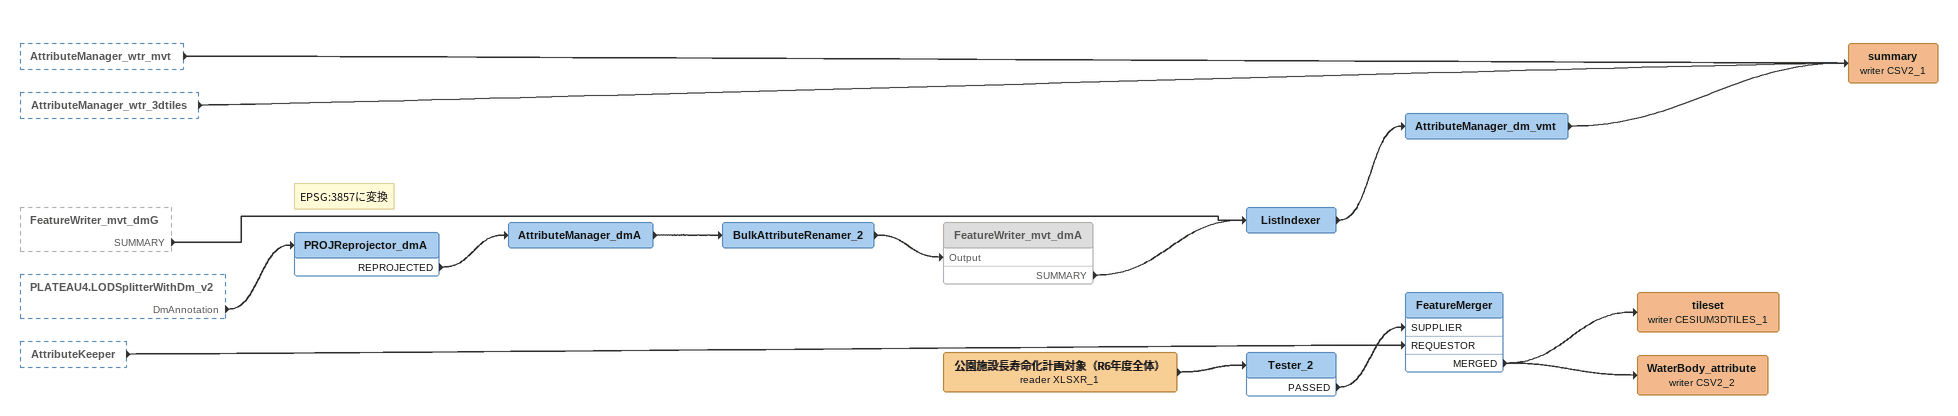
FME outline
AttributeManager_wtr_mvt [outside]
    -> summary (writer CSV2_1)
AttributeManager_wtr_3dtiles [outside]
    -> summary (writer CSV2_1)
FeatureWriter_mvt_dmG [outside]
    SUMMARY -> ListIndexer
PLATEAU4.LODSplitterWithDm_v2 [outside]
    DmAnnotation -> PROJReprojector_dmA
AttributeKeeper [outside]
    -> FeatureMerger [REQUESTOR]
Note: EPSG:3857に変換
PROJReprojector_dmA
    REPROJECTED -> AttributeManager_dmA
AttributeManager_dmA
    -> BulkAttributeRenamer_2
BulkAttributeRenamer_2
    -> FeatureWriter_mvt_dmA [Output]
FeatureWriter_mvt_dmA [off]
    SUMMARY -> ListIndexer
ListIndexer
    -> AttributeManager_dm_vmt
AttributeManager_dm_vmt
    -> summary (writer CSV2_1)
summary (writer CSV2_1)
公園施設長寿命化計画対象（R6年度全体） (reader XLSXR_1)
    -> Tester_2
Tester_2
    PASSED -> FeatureMerger [SUPPLIER]
FeatureMerger
    MERGED -> tileset (writer CESIUM3DTILES_1)
    MERGED -> WaterBody_attribute (writer CSV2_2)
tileset (writer CESIUM3DTILES_1)
WaterBody_attribute (writer CSV2_2)
